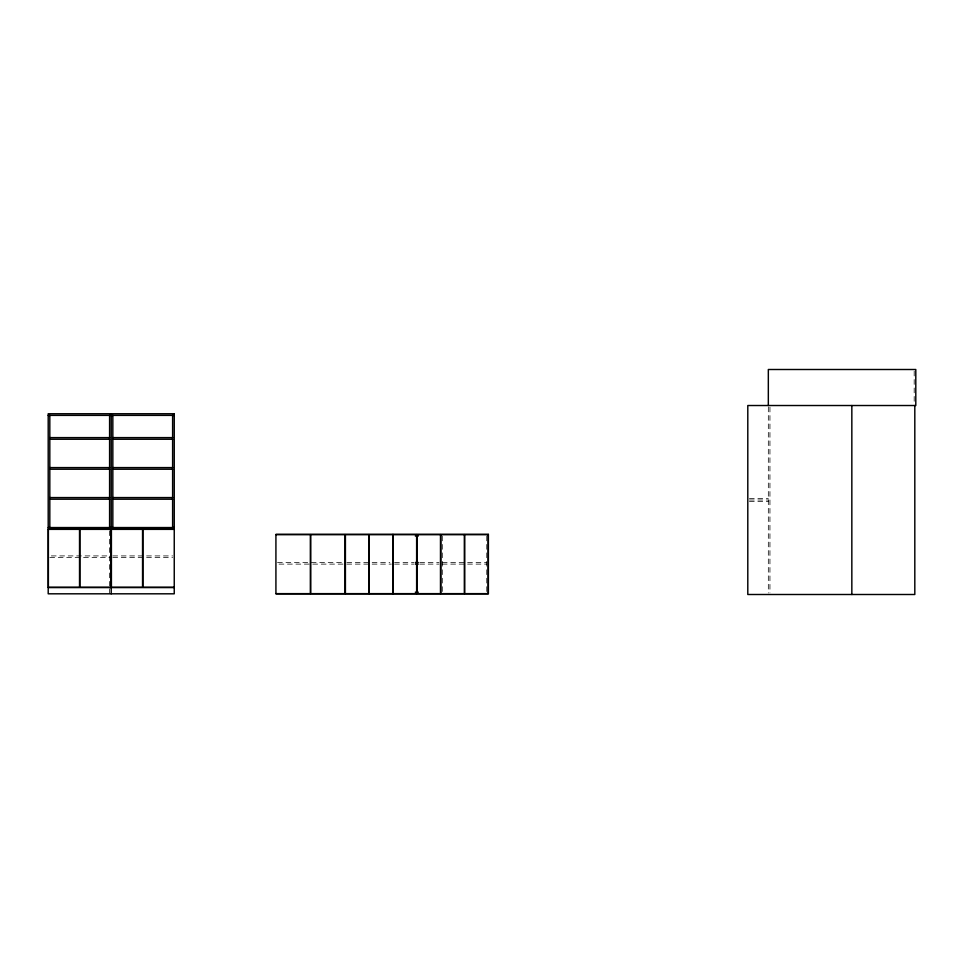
<?xml version="1.0" encoding="UTF-8"?>
<svg xmlns="http://www.w3.org/2000/svg" width="964" height="964" viewBox="0 0 964 964"><rect width="100%" height="100%" fill="white"/><g stroke="black" fill="none" stroke-linecap="round" stroke-linejoin="round"><path stroke-width="0.72" stroke-dasharray="4.82 3.62" d="M749.426 498.388L768.332 498.388M749.426 500.003L768.332 500.003M749.426 501.629L768.332 501.629M51.321 555.915L109.595 555.915M112.836 555.915L172.616 555.915M49.815 557.529L109.595 557.529M112.836 557.529L172.616 557.529M277.536 562.482L343.618 562.482M346.859 562.482L389.854 562.482M394.577 562.482L413.845 562.482M419.774 562.482L439.054 562.482M442.295 562.482L486.772 562.482M279.042 564.109L343.618 564.109M346.859 564.109L391.336 564.109M394.577 564.109L413.845 564.109M419.774 564.109L439.054 564.109M442.295 564.109L486.772 564.109M914.185 371.128L914.185 403.904M769.947 407.145L769.947 592.872M768.332 407.025L768.332 592.993M486.772 536.02L486.772 592.197M442.295 536.02L442.295 592.197M109.595 530.79L109.595 585.895M109.595 588.775L109.595 593.812"/><path stroke-width="1.45" d="M48.2 415.376L174.243 415.376M49.815 437.62L109.595 437.62M112.836 437.62L172.616 437.62M49.815 439.235L109.595 439.235M112.836 439.235L172.616 439.235M49.815 467.6L109.595 467.6M112.836 467.6L172.616 467.6M49.815 469.215L109.595 469.215M112.836 469.215L172.616 469.215M49.815 497.581L109.595 497.581M112.836 497.581L172.616 497.581M49.815 499.195L109.595 499.195M112.836 499.195L172.616 499.195M48.2 527.561L174.243 527.561M48.2 529.176L174.243 529.176M174.062 529.357L142.913 529.357L142.913 587.341L174.062 587.341M276.005 534.574L310.396 534.574L310.396 593.643L276.005 593.643M392.77 534.574L369.272 534.574L369.272 593.643L392.77 593.643M415.327 536.02L418.304 536.02M415.327 562.482L418.292 562.482M415.327 564.109L418.292 564.109M48.2 587.51L174.243 587.51M415.327 592.197L418.304 592.197M914.812 405.519L914.812 594.499L747.799 594.499L747.799 405.519L915.8 405.519L915.8 369.501L768.332 369.501L768.332 405.519M851.839 405.519L851.839 594.499M392.951 534.393L392.951 593.812M172.616 415.376L172.616 527.561M112.836 415.376L112.836 527.561M111.222 413.761L111.222 593.812M109.595 415.376L109.595 527.561M49.815 415.376L49.815 527.561M174.243 413.761L48.2 413.761L48.2 593.812L174.243 593.812L174.243 413.761M79.53 529.357L48.381 529.357L48.381 587.341L79.53 587.341L79.53 529.357M111.041 529.357L79.892 529.357L79.892 587.341L111.041 587.341L111.041 529.357M142.552 529.357L111.402 529.357L111.402 587.341L142.552 587.341L142.552 529.357M488.387 534.393L275.921 534.393L275.921 593.812L488.387 593.812L488.387 534.393M345.064 534.574L310.673 534.574L310.673 593.643L345.064 593.643L345.064 534.574M368.923 534.574L345.413 534.574L345.413 593.643L368.923 593.643L368.923 534.574M416.629 534.574L393.131 534.574L393.131 593.643L416.629 593.643L416.629 534.574M440.488 534.574L416.99 534.574L416.99 593.643L440.488 593.643L440.488 534.574M464.347 534.574L440.849 534.574L440.849 593.643L464.347 593.643L464.347 534.574M488.206 534.574L464.708 534.574L464.708 593.643L488.206 593.643L488.206 534.574"/></g></svg>
